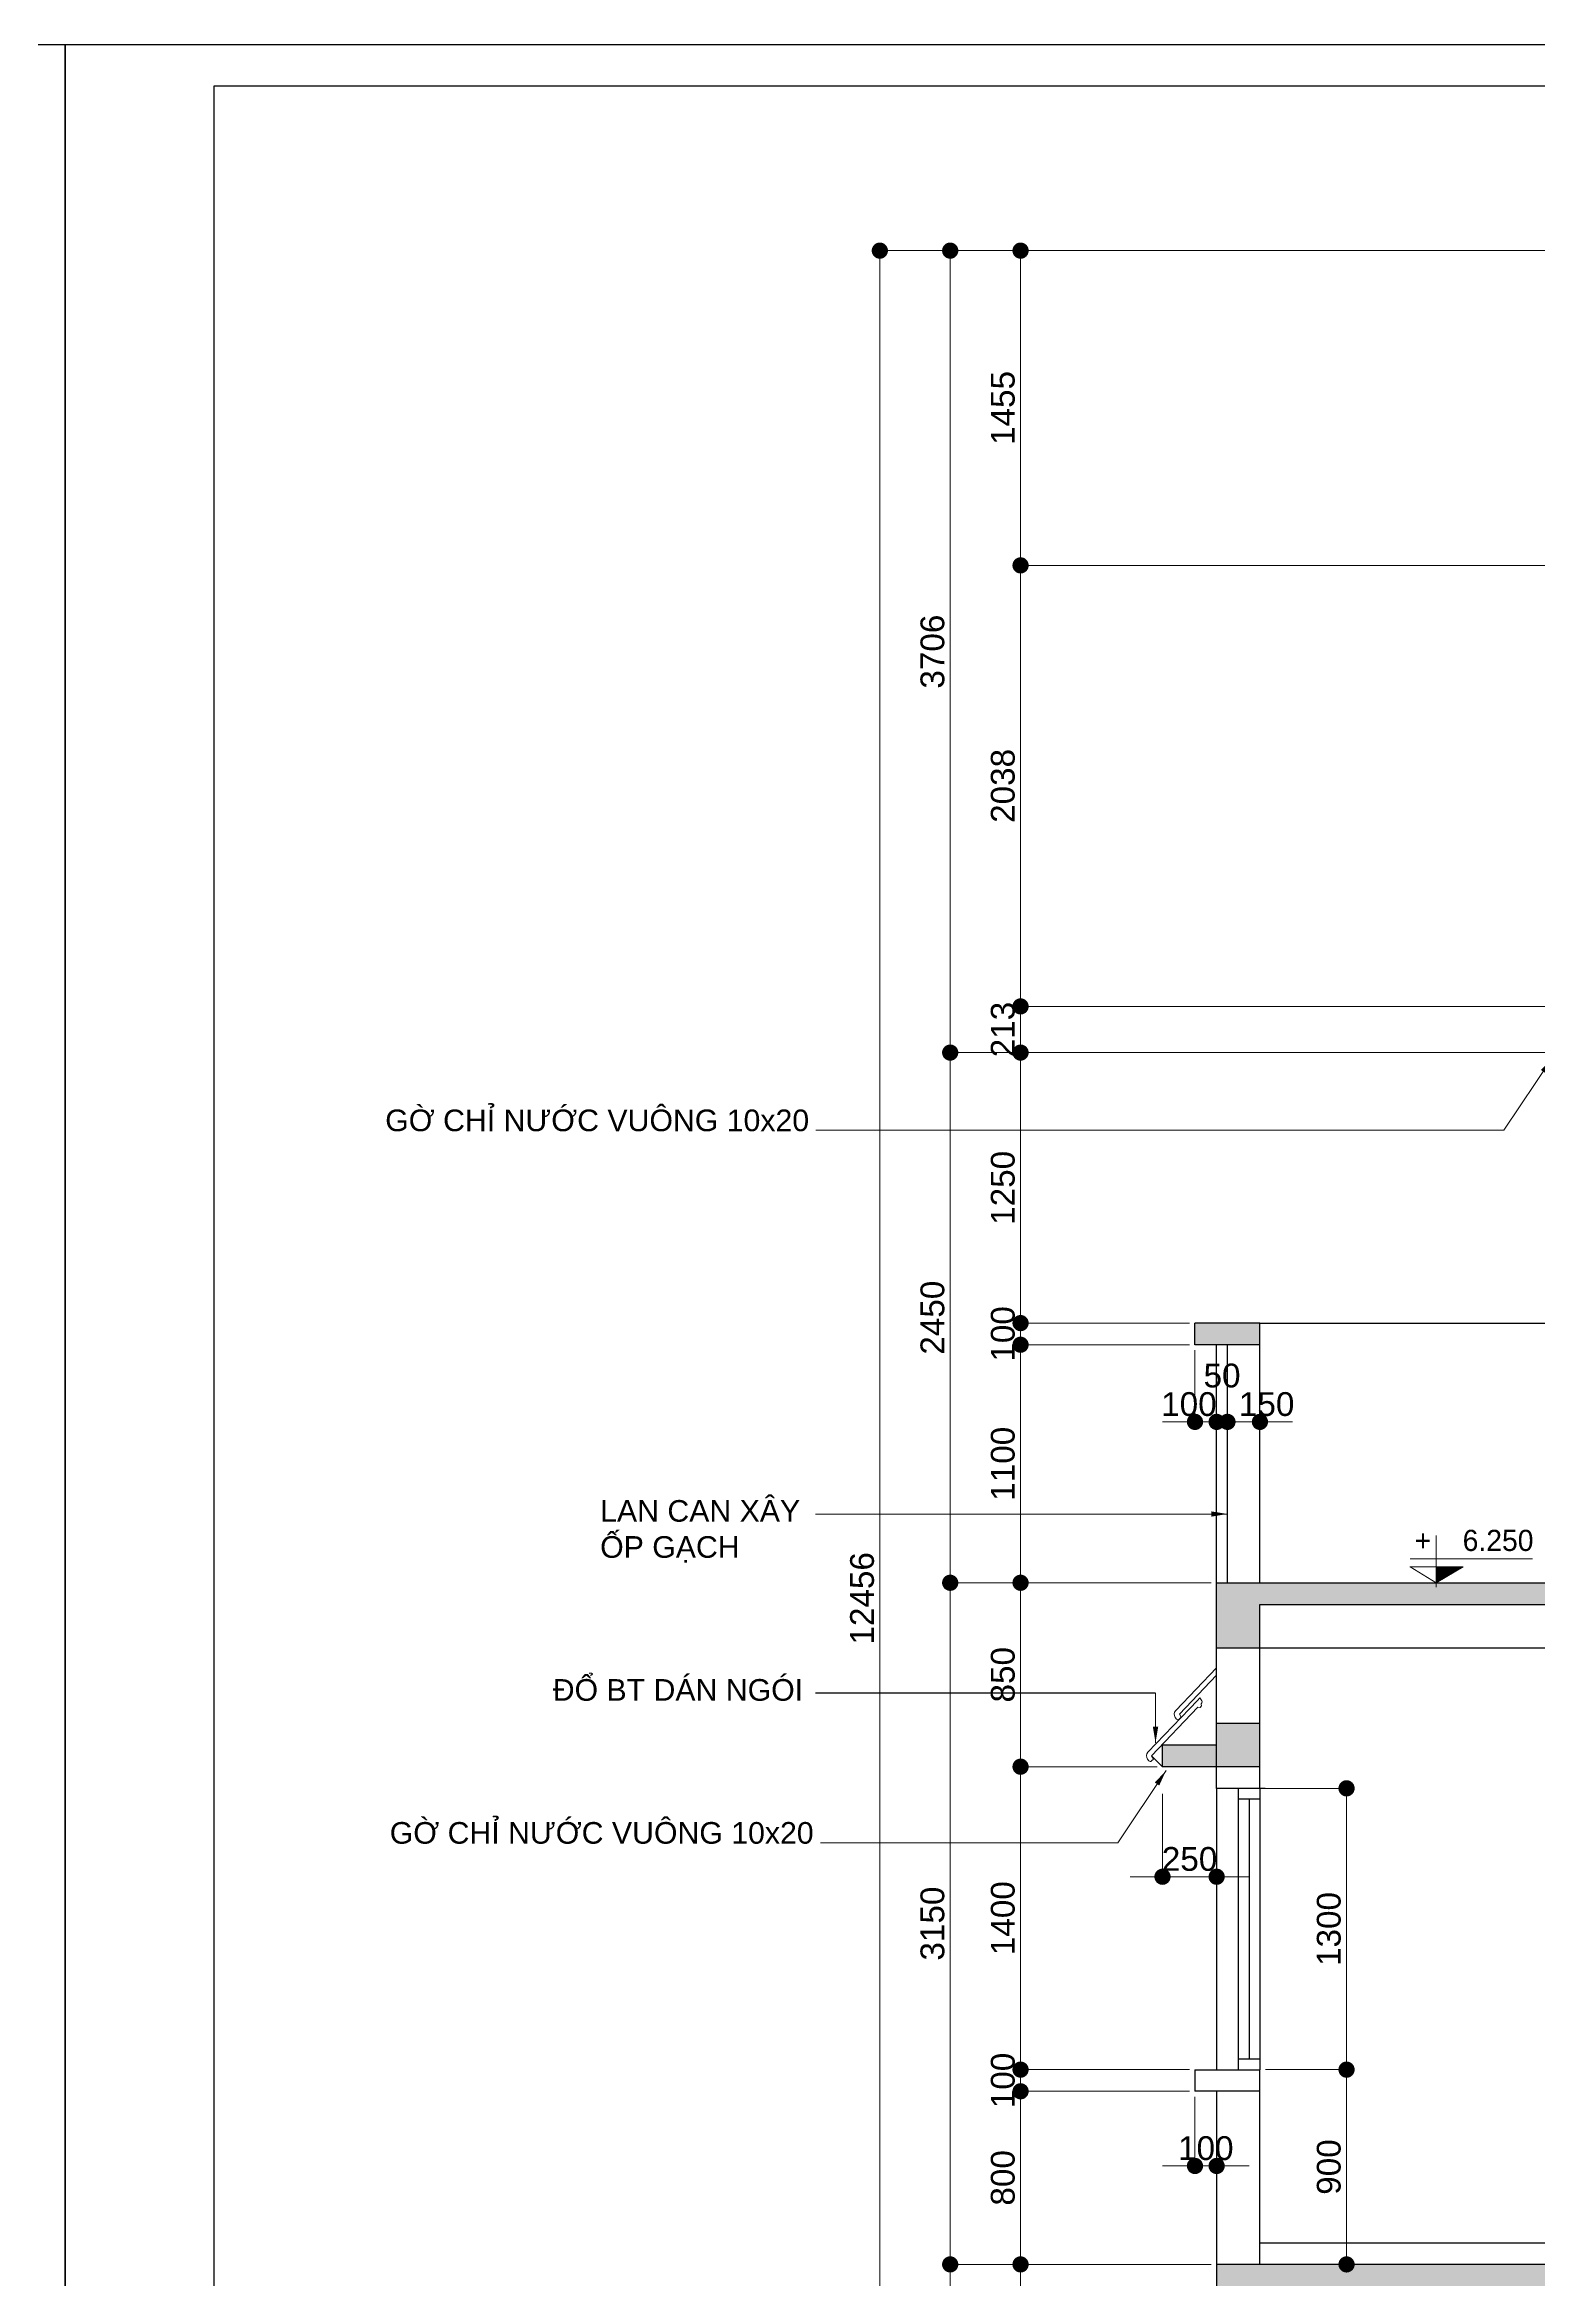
# Model space of a CAD drawing. Header units: millimetres. Extents: x -257631 to 60726, y -119421 to -4977.
# Drawn here: x -150512 to -136716, y -25630 to -4977 of the extents above; entities that cross this region are included whole.
import ezdxf
from ezdxf.enums import TextEntityAlignment as Align

# ---------------------------------------------------------------- set-up
doc = ezdxf.new("R2010")
doc.units = ezdxf.units.MM
doc.header["$LTSCALE"] = 400
doc.header["$MEASUREMENT"] = 0
doc.header["$PDMODE"] = 35
for name, color, linetype in [('HACTH', 8, 'Continuous'), ('hatch', 9, 'Continuous'), ('KHUNG', 5, 'Continuous'), ('net 2', 7, 'Continuous'), ('net 3', 144, 'Continuous'), ('THAY', 7, 'Continuous')]:
    doc.layers.add(name, color=color, linetype=linetype)
doc.layers.add('NET3', color=7, linetype='Continuous', lineweight=20)
doc.layers.add('VTH-GHI CHU- KI HIEU', color=7, linetype='Continuous', lineweight=13)
doc.styles.add('100_dim', font='VAVOB.TTF', dxfattribs={"height": 220})
doc.styles.add('VNI-AVO', font='vhelven.ttf', dxfattribs={"height": 220})
doc.dimstyles.new('style-50', dxfattribs={"dimscale": 0, "dimtxt": 2.3, "dimasz": 150, "dimexe": 50, "dimexo": 50, "dimgap": 50, "dimtad": 1, "dimdec": 0, "dimlfac": 0.5, "dimzin": 9, "dimtxsty": 'VNI-AVO', "dimblk": 'DOT', "dimcen": 0, "dimdle": 150, "dimclrd": 146, "dimclre": 146, "dimclrt": 7, "dimadec": 0, "dimazin": 0, "dimtfac": 1, "dimtdec": 0, "dimtix": 1, "dimtmove": 2, "dimatfit": 3, "dimfxl": 0, "dimlwd": 13, "dimlwe": 13, "dimarcsym": 0})

# ---------------------------------------------------------------- blocks, each defined once
blk = doc.blocks.new('_Dot')
at = {"color": 0, "linetype": 'ByBlock', "lineweight": -2}
blk.add_line((-0.5, 0), (-1, 0), dxfattribs=at)
at = {"color": 0, "linetype": 'ByBlock', "lineweight": 100, "const_width": 0.5}
blk.add_lwpolyline([(-0.25, 0, 1), (0.25, 0, 1)], format="xyb", close=True, dxfattribs=at)
blk = doc.blocks.new('*D469')
at = {"layer": 'Defpoints', "color": 0}
for p in [(86884, 114997), (88113, 114997), (88495, 114797)]:
    blk.add_point(p, dxfattribs=at)
at = {"layer": 'HACTH', "color": 146, "lineweight": 13}
for p, q in [((86884, 115147), (86884, 115297)), ((88063, 114997), (86834, 114997)), ((86884, 114797), (86884, 114997)), ((88445, 114797), (86834, 114797)), ((86884, 114647), (86884, 114497))]:
    blk.add_line(p, q, dxfattribs=at)
at = {"layer": 'HACTH', "color": 146, "lineweight": 13, "xscale": 150, "yscale": 150, "zscale": 150}
for p, rotation in [((86884, 114997), 270), ((86884, 114797), 90)]:
    blk.add_blockref('_Dot', p, dxfattribs=dict(at, rotation=rotation))
at = {"layer": 'HACTH', "color": 7, "insert": (86721, 114897), "char_height": 220, "attachment_point": 5, "rotation": 90, "style": 'VNI-AVO'}
blk.add_mtext('100', dxfattribs=at)
blk = doc.blocks.new('VTH- COTE')
at = {"layer": 'VTH-GHI CHU- KI HIEU'}
blk.add_hatch(color=256, dxfattribs=at).paths.add_polyline_path([(0, 0), (40.7, 24.3), (0, 24.3)])
for p, q in [((0, 71.4), (0, -6.7)), ((-39.3, 36.3), (145.4, 36.3)), ((-39.7, 24.3), (40.7, 24.3)), ((-39.3, 24.3), (0, 0)), ((-39.3, 0), (40.7, 0)), ((40.7, 24.3), (0, 0))]:
    blk.add_line(p, q, dxfattribs=at)
at = {"layer": 'VTH-GHI CHU- KI HIEU', "style": '100_dim'}
blk.add_attdef('%%P0.000', text='', height=32, dxfattribs=at).set_placement((147, 64.1), align=Align.MIDDLE_RIGHT)
blk = doc.blocks.new('*D430')
at = {"layer": 'Defpoints', "color": 0}
for p in [(90318, 131809), (85584, 106897), (87304, 106897)]:
    blk.add_point(p, dxfattribs=at)
at = {"layer": 'HACTH', "color": 146, "lineweight": 13}
for p, q in [((90268, 131809), (85534, 131809)), ((85584, 131659), (85584, 107047)), ((87254, 106897), (85534, 106897))]:
    blk.add_line(p, q, dxfattribs=at)
at = {"layer": 'HACTH', "color": 146, "lineweight": 13, "xscale": 150, "yscale": 150, "zscale": 150}
for p, rotation in [((85584, 131809), 90), ((85584, 106897), 270)]:
    blk.add_blockref('_Dot', p, dxfattribs=dict(at, rotation=rotation))
at = {"layer": 'HACTH', "color": 7, "insert": (85421, 119353), "char_height": 220, "attachment_point": 5, "rotation": 90, "style": 'VNI-AVO'}
blk.add_mtext('12456', dxfattribs=at)
blk = doc.blocks.new('*D429')
at = {"layer": 'Defpoints', "color": 0}
for p in [(86234, 131809), (90318, 131809), (88776, 124397)]:
    blk.add_point(p, dxfattribs=at)
at = {"layer": 'HACTH', "color": 146, "lineweight": 13}
for p, q in [((90268, 131809), (86184, 131809)), ((86234, 124547), (86234, 131659)), ((88726, 124397), (86184, 124397))]:
    blk.add_line(p, q, dxfattribs=at)
at = {"layer": 'HACTH', "color": 146, "lineweight": 13, "xscale": 150, "yscale": 150, "zscale": 150}
for p, rotation in [((86234, 131809), 90), ((86234, 124397), 270)]:
    blk.add_blockref('_Dot', p, dxfattribs=dict(at, rotation=rotation))
at = {"layer": 'HACTH', "color": 7, "insert": (86071, 128103), "char_height": 220, "attachment_point": 5, "rotation": 90, "style": 'VNI-AVO'}
blk.add_mtext('3706', dxfattribs=at)
blk = doc.blocks.new('*D428')
at = {"layer": 'Defpoints', "color": 0}
for p in [(86234, 124397), (88776, 124397), (87739, 119497)]:
    blk.add_point(p, dxfattribs=at)
at = {"layer": 'HACTH', "color": 146, "lineweight": 13}
for p, q in [((88726, 124397), (86184, 124397)), ((86234, 119647), (86234, 124247)), ((87689, 119497), (86184, 119497))]:
    blk.add_line(p, q, dxfattribs=at)
at = {"layer": 'HACTH', "color": 146, "lineweight": 13, "xscale": 150, "yscale": 150, "zscale": 150}
for p, rotation in [((86234, 124397), 90), ((86234, 119497), 270)]:
    blk.add_blockref('_Dot', p, dxfattribs=dict(at, rotation=rotation))
at = {"layer": 'HACTH', "color": 7, "insert": (86071, 121947), "char_height": 220, "attachment_point": 5, "rotation": 90, "style": 'VNI-AVO'}
blk.add_mtext('2450', dxfattribs=at)
blk = doc.blocks.new('*D427')
at = {"layer": 'Defpoints', "color": 0}
for p in [(86234, 119497), (87739, 119497), (88695, 113197)]:
    blk.add_point(p, dxfattribs=at)
at = {"layer": 'HACTH', "color": 146, "lineweight": 13}
for p, q in [((87689, 119497), (86184, 119497)), ((86234, 113347), (86234, 119347)), ((88645, 113197), (86184, 113197))]:
    blk.add_line(p, q, dxfattribs=at)
at = {"layer": 'HACTH', "color": 146, "lineweight": 13, "xscale": 150, "yscale": 150, "zscale": 150}
for p, rotation in [((86234, 119497), 90), ((86234, 113197), 270)]:
    blk.add_blockref('_Dot', p, dxfattribs=dict(at, rotation=rotation))
at = {"layer": 'HACTH', "color": 7, "insert": (86071, 116347), "char_height": 220, "attachment_point": 5, "rotation": 90, "style": 'VNI-AVO'}
blk.add_mtext('3150', dxfattribs=at)
blk = doc.blocks.new('*D426')
at = {"layer": 'Defpoints', "color": 0}
for p in [(88695, 113197), (86234, 106897), (87304, 106897)]:
    blk.add_point(p, dxfattribs=at)
at = {"layer": 'HACTH', "color": 146, "lineweight": 13}
for p, q in [((88645, 113197), (86184, 113197)), ((86234, 113047), (86234, 107047)), ((87254, 106897), (86184, 106897))]:
    blk.add_line(p, q, dxfattribs=at)
at = {"layer": 'HACTH', "color": 146, "lineweight": 13, "xscale": 150, "yscale": 150, "zscale": 150}
for p, rotation in [((86234, 113197), 90), ((86234, 106897), 270)]:
    blk.add_blockref('_Dot', p, dxfattribs=dict(at, rotation=rotation))
at = {"layer": 'HACTH', "color": 7, "insert": (86071, 110047), "char_height": 220, "attachment_point": 5, "rotation": 90, "style": 'VNI-AVO'}
blk.add_mtext('3150', dxfattribs=at)
blk = doc.blocks.new('*D425')
at = {"layer": 'Defpoints', "color": 0}
for p in [(86884, 131809), (103895, 131809), (98433, 128900)]:
    blk.add_point(p, dxfattribs=at)
at = {"layer": 'HACTH', "color": 146, "lineweight": 13}
for p, q in [((103845, 131809), (86834, 131809)), ((86884, 129050), (86884, 131659)), ((98383, 128900), (86834, 128900))]:
    blk.add_line(p, q, dxfattribs=at)
at = {"layer": 'HACTH', "color": 146, "lineweight": 13, "xscale": 150, "yscale": 150, "zscale": 150}
for p, rotation in [((86884, 131809), 90), ((86884, 128900), 270)]:
    blk.add_blockref('_Dot', p, dxfattribs=dict(at, rotation=rotation))
at = {"layer": 'HACTH', "color": 7, "insert": (86721, 130355), "char_height": 220, "attachment_point": 5, "rotation": 90, "style": 'VNI-AVO'}
blk.add_mtext('1455', dxfattribs=at)
blk = doc.blocks.new('*D424')
at = {"layer": 'Defpoints', "color": 0}
for p in [(86884, 128900), (98433, 128900), (91795, 124824)]:
    blk.add_point(p, dxfattribs=at)
at = {"layer": 'HACTH', "color": 146, "lineweight": 13}
for p, q in [((98383, 128900), (86834, 128900)), ((86884, 124974), (86884, 128750)), ((91745, 124824), (86834, 124824))]:
    blk.add_line(p, q, dxfattribs=at)
at = {"layer": 'HACTH', "color": 146, "lineweight": 13, "xscale": 150, "yscale": 150, "zscale": 150}
for p, rotation in [((86884, 128900), 90), ((86884, 124824), 270)]:
    blk.add_blockref('_Dot', p, dxfattribs=dict(at, rotation=rotation))
at = {"layer": 'HACTH', "color": 7, "insert": (86721, 126862), "char_height": 220, "attachment_point": 5, "rotation": 90, "style": 'VNI-AVO'}
blk.add_mtext('2038', dxfattribs=at)
blk = doc.blocks.new('*D423')
at = {"layer": 'Defpoints', "color": 0}
for p in [(86884, 124824), (91795, 124824), (91795, 124397)]:
    blk.add_point(p, dxfattribs=at)
at = {"layer": 'HACTH', "color": 146, "lineweight": 13}
for p, q in [((86884, 124974), (86884, 125124)), ((91745, 124824), (86834, 124824)), ((86884, 124397), (86884, 124824)), ((91745, 124397), (86834, 124397)), ((86884, 124247), (86884, 124097))]:
    blk.add_line(p, q, dxfattribs=at)
at = {"layer": 'HACTH', "color": 146, "lineweight": 13, "xscale": 150, "yscale": 150, "zscale": 150}
for p, rotation in [((86884, 124824), 270), ((86884, 124397), 90)]:
    blk.add_blockref('_Dot', p, dxfattribs=dict(at, rotation=rotation))
at = {"layer": 'HACTH', "color": 7, "insert": (86721, 124610), "char_height": 220, "attachment_point": 5, "rotation": 90, "style": 'VNI-AVO'}
blk.add_mtext('213', dxfattribs=at)
blk = doc.blocks.new('*D422')
at = {"layer": 'Defpoints', "color": 0}
for p in [(86884, 124397), (91795, 124397), (88495, 121897)]:
    blk.add_point(p, dxfattribs=at)
at = {"layer": 'HACTH', "color": 146, "lineweight": 13}
for p, q in [((91745, 124397), (86834, 124397)), ((86884, 122047), (86884, 124247)), ((88445, 121897), (86834, 121897))]:
    blk.add_line(p, q, dxfattribs=at)
at = {"layer": 'HACTH', "color": 146, "lineweight": 13, "xscale": 150, "yscale": 150, "zscale": 150}
for p, rotation in [((86884, 124397), 90), ((86884, 121897), 270)]:
    blk.add_blockref('_Dot', p, dxfattribs=dict(at, rotation=rotation))
at = {"layer": 'HACTH', "color": 7, "insert": (86721, 123147), "char_height": 220, "attachment_point": 5, "rotation": 90, "style": 'VNI-AVO'}
blk.add_mtext('1250', dxfattribs=at)
blk = doc.blocks.new('*D421')
at = {"layer": 'Defpoints', "color": 0}
for p in [(86884, 121897), (88495, 121897), (88495, 121697)]:
    blk.add_point(p, dxfattribs=at)
at = {"layer": 'HACTH', "color": 146, "lineweight": 13}
for p, q in [((86884, 122047), (86884, 122197)), ((88445, 121897), (86834, 121897)), ((86884, 121697), (86884, 121897)), ((88445, 121697), (86834, 121697)), ((86884, 121547), (86884, 121397))]:
    blk.add_line(p, q, dxfattribs=at)
at = {"layer": 'HACTH', "color": 146, "lineweight": 13, "xscale": 150, "yscale": 150, "zscale": 150}
for p, rotation in [((86884, 121897), 270), ((86884, 121697), 90)]:
    blk.add_blockref('_Dot', p, dxfattribs=dict(at, rotation=rotation))
at = {"layer": 'HACTH', "color": 7, "insert": (86721, 121797), "char_height": 220, "attachment_point": 5, "rotation": 90, "style": 'VNI-AVO'}
blk.add_mtext('100', dxfattribs=at)
blk = doc.blocks.new('*D420')
at = {"layer": 'Defpoints', "color": 0}
for p in [(86884, 121697), (88495, 121697), (88695, 119497)]:
    blk.add_point(p, dxfattribs=at)
at = {"layer": 'HACTH', "color": 146, "lineweight": 13}
for p, q in [((88445, 121697), (86834, 121697)), ((86884, 119647), (86884, 121547)), ((88645, 119497), (86834, 119497))]:
    blk.add_line(p, q, dxfattribs=at)
at = {"layer": 'HACTH', "color": 146, "lineweight": 13, "xscale": 150, "yscale": 150, "zscale": 150}
for p, rotation in [((86884, 121697), 90), ((86884, 119497), 270)]:
    blk.add_blockref('_Dot', p, dxfattribs=dict(at, rotation=rotation))
at = {"layer": 'HACTH', "color": 7, "insert": (86721, 120597), "char_height": 220, "attachment_point": 5, "rotation": 90, "style": 'VNI-AVO'}
blk.add_mtext('1100', dxfattribs=at)
blk = doc.blocks.new('*D419')
at = {"layer": 'Defpoints', "color": 0}
for p in [(86884, 119497), (88695, 119497), (88195, 117797)]:
    blk.add_point(p, dxfattribs=at)
at = {"layer": 'HACTH', "color": 146, "lineweight": 13}
for p, q in [((88645, 119497), (86834, 119497)), ((86884, 117947), (86884, 119347)), ((88145, 117797), (86834, 117797))]:
    blk.add_line(p, q, dxfattribs=at)
at = {"layer": 'HACTH', "color": 146, "lineweight": 13, "xscale": 150, "yscale": 150, "zscale": 150}
for p, rotation in [((86884, 119497), 90), ((86884, 117797), 270)]:
    blk.add_blockref('_Dot', p, dxfattribs=dict(at, rotation=rotation))
at = {"layer": 'HACTH', "color": 7, "insert": (86721, 118647), "char_height": 220, "attachment_point": 5, "rotation": 90, "style": 'VNI-AVO'}
blk.add_mtext('850', dxfattribs=at)
blk = doc.blocks.new('*D418')
at = {"layer": 'Defpoints', "color": 0}
for p in [(86884, 117797), (88195, 117797), (88495, 114997)]:
    blk.add_point(p, dxfattribs=at)
at = {"layer": 'HACTH', "color": 146, "lineweight": 13}
for p, q in [((88145, 117797), (86834, 117797)), ((86884, 115147), (86884, 117647)), ((88445, 114997), (86834, 114997))]:
    blk.add_line(p, q, dxfattribs=at)
at = {"layer": 'HACTH', "color": 146, "lineweight": 13, "xscale": 150, "yscale": 150, "zscale": 150}
for p, rotation in [((86884, 117797), 90), ((86884, 114997), 270)]:
    blk.add_blockref('_Dot', p, dxfattribs=dict(at, rotation=rotation))
at = {"layer": 'HACTH', "color": 7, "insert": (86721, 116397), "char_height": 220, "attachment_point": 5, "rotation": 90, "style": 'VNI-AVO'}
blk.add_mtext('1400', dxfattribs=at)
blk = doc.blocks.new('*D417')
at = {"layer": 'Defpoints', "color": 0}
for p in [(86884, 114797), (88495, 114797), (88695, 113197)]:
    blk.add_point(p, dxfattribs=at)
at = {"layer": 'HACTH', "color": 146, "lineweight": 13}
for p, q in [((88445, 114797), (86834, 114797)), ((86884, 113347), (86884, 114647)), ((88645, 113197), (86834, 113197))]:
    blk.add_line(p, q, dxfattribs=at)
at = {"layer": 'HACTH', "color": 146, "lineweight": 13, "xscale": 150, "yscale": 150, "zscale": 150}
for p, rotation in [((86884, 114797), 90), ((86884, 113197), 270)]:
    blk.add_blockref('_Dot', p, dxfattribs=dict(at, rotation=rotation))
at = {"layer": 'HACTH', "color": 7, "insert": (86721, 113997), "char_height": 220, "attachment_point": 5, "rotation": 90, "style": 'VNI-AVO'}
blk.add_mtext('800', dxfattribs=at)
blk = doc.blocks.new('*D416')
at = {"layer": 'Defpoints', "color": 0}
for p in [(86884, 113197), (88695, 113197), (88195, 111497)]:
    blk.add_point(p, dxfattribs=at)
at = {"layer": 'HACTH', "color": 146, "lineweight": 13}
for p, q in [((88645, 113197), (86834, 113197)), ((86884, 111647), (86884, 113047)), ((88145, 111497), (86834, 111497))]:
    blk.add_line(p, q, dxfattribs=at)
at = {"layer": 'HACTH', "color": 146, "lineweight": 13, "xscale": 150, "yscale": 150, "zscale": 150}
for p, rotation in [((86884, 113197), 90), ((86884, 111497), 270)]:
    blk.add_blockref('_Dot', p, dxfattribs=dict(at, rotation=rotation))
at = {"layer": 'HACTH', "color": 7, "insert": (86721, 112347), "char_height": 220, "attachment_point": 5, "rotation": 90, "style": 'VNI-AVO'}
blk.add_mtext('850', dxfattribs=at)
blk = doc.blocks.new('*D412')
at = {"layer": 'Defpoints', "color": 0}
for p in [(88495, 114797), (88695, 114797), (88695, 114107)]:
    blk.add_point(p, dxfattribs=at)
at = {"layer": 'HACTH', "color": 146, "lineweight": 13}
for p, q in [((88495, 114747), (88495, 114057)), ((88695, 114747), (88695, 114057)), ((88345, 114107), (88195, 114107)), ((88495, 114107), (88695, 114107)), ((88845, 114107), (88995, 114107))]:
    blk.add_line(p, q, dxfattribs=at)
at = {"layer": 'HACTH', "color": 146, "lineweight": 13, "xscale": 150, "yscale": 150, "zscale": 150}
blk.add_blockref('_Dot', (88495, 114107), dxfattribs=at)
at = {"layer": 'HACTH', "color": 146, "lineweight": 13, "xscale": 150, "yscale": 150, "zscale": 150, "rotation": 180}
blk.add_blockref('_Dot', (88695, 114107), dxfattribs=at)
at = {"layer": 'HACTH', "color": 7, "insert": (88595, 114270), "char_height": 220, "attachment_point": 5, "style": 'VNI-AVO'}
blk.add_mtext('100', dxfattribs=at)
blk = doc.blocks.new('*D411')
at = {"layer": 'Defpoints', "color": 0}
for p in [(88195, 117597), (88695, 117597), (88695, 116780)]:
    blk.add_point(p, dxfattribs=at)
at = {"layer": 'HACTH', "color": 146, "lineweight": 13}
for p, q in [((88195, 117547), (88195, 116730)), ((88695, 117547), (88695, 116730)), ((88045, 116780), (87895, 116780)), ((88195, 116780), (88695, 116780)), ((88845, 116780), (88995, 116780))]:
    blk.add_line(p, q, dxfattribs=at)
at = {"layer": 'HACTH', "color": 146, "lineweight": 13, "xscale": 150, "yscale": 150, "zscale": 150}
blk.add_blockref('_Dot', (88195, 116780), dxfattribs=at)
at = {"layer": 'HACTH', "color": 146, "lineweight": 13, "xscale": 150, "yscale": 150, "zscale": 150, "rotation": 180}
blk.add_blockref('_Dot', (88695, 116780), dxfattribs=at)
at = {"layer": 'HACTH', "color": 7, "insert": (88445, 116943), "char_height": 220, "attachment_point": 5, "style": 'VNI-AVO'}
blk.add_mtext('250', dxfattribs=at)
blk = doc.blocks.new('*D410')
at = {"layer": 'Defpoints', "color": 0}
for p in [(88495, 121697), (88695, 121697), (88495, 120984)]:
    blk.add_point(p, dxfattribs=at)
at = {"layer": 'net 2', "color": 146, "lineweight": 13}
for p, q in [((88495, 121647), (88495, 120934)), ((88695, 121647), (88695, 120934)), ((88345, 120984), (88195, 120984)), ((88695, 120984), (88495, 120984)), ((88845, 120984), (88995, 120984))]:
    blk.add_line(p, q, dxfattribs=at)
at = {"layer": 'net 2', "color": 146, "lineweight": 13, "xscale": 150, "yscale": 150, "zscale": 150}
blk.add_blockref('_Dot', (88495, 120984), dxfattribs=at)
at = {"layer": 'net 2', "color": 146, "lineweight": 13, "xscale": 150, "yscale": 150, "zscale": 150, "rotation": 180}
blk.add_blockref('_Dot', (88695, 120984), dxfattribs=at)
at = {"layer": 'net 2', "color": 7, "insert": (88439, 121147), "char_height": 220, "attachment_point": 5, "style": 'VNI-AVO'}
blk.add_mtext('100', dxfattribs=at)
blk = doc.blocks.new('*D409')
at = {"layer": 'Defpoints', "color": 0}
for p in [(88695, 121697), (88795, 121697), (88695, 120984)]:
    blk.add_point(p, dxfattribs=at)
at = {"layer": 'net 2', "color": 146, "lineweight": 13}
for p, q in [((88695, 121647), (88695, 120934)), ((88795, 121647), (88795, 120934)), ((88545, 120984), (88395, 120984)), ((88795, 120984), (88695, 120984)), ((88945, 120984), (89095, 120984))]:
    blk.add_line(p, q, dxfattribs=at)
at = {"layer": 'net 2', "color": 146, "lineweight": 13, "xscale": 150, "yscale": 150, "zscale": 150}
blk.add_blockref('_Dot', (88695, 120984), dxfattribs=at)
at = {"layer": 'net 2', "color": 146, "lineweight": 13, "xscale": 150, "yscale": 150, "zscale": 150, "rotation": 180}
blk.add_blockref('_Dot', (88795, 120984), dxfattribs=at)
at = {"layer": 'net 2', "color": 7, "insert": (88745, 121411), "char_height": 220, "attachment_point": 5, "style": 'VNI-AVO'}
blk.add_mtext('50', dxfattribs=at)
blk = doc.blocks.new('*D408')
at = {"layer": 'Defpoints', "color": 0}
for p in [(88795, 121697), (89095, 121697), (89095, 120984)]:
    blk.add_point(p, dxfattribs=at)
at = {"layer": 'net 2', "color": 146, "lineweight": 13}
for p, q in [((88795, 121647), (88795, 120934)), ((89095, 121647), (89095, 120934)), ((88645, 120984), (88495, 120984)), ((88795, 120984), (89095, 120984)), ((89245, 120984), (89395, 120984))]:
    blk.add_line(p, q, dxfattribs=at)
at = {"layer": 'net 2', "color": 146, "lineweight": 13, "xscale": 150, "yscale": 150, "zscale": 150}
blk.add_blockref('_Dot', (88795, 120984), dxfattribs=at)
at = {"layer": 'net 2', "color": 146, "lineweight": 13, "xscale": 150, "yscale": 150, "zscale": 150, "rotation": 180}
blk.add_blockref('_Dot', (89095, 120984), dxfattribs=at)
at = {"layer": 'net 2', "color": 7, "insert": (89157, 121147), "char_height": 220, "attachment_point": 5, "style": 'VNI-AVO'}
blk.add_mtext('150', dxfattribs=at)
blk = doc.blocks.new('*D366')
at = {"layer": 'Defpoints', "color": 0}
for p in [(89095, 117597), (89895, 117597), (89095, 114997)]:
    blk.add_point(p, dxfattribs=at)
at = {"layer": 'net 2', "color": 146, "lineweight": 13}
for p, q in [((89145, 117597), (89945, 117597)), ((89895, 115147), (89895, 117447)), ((89145, 114997), (89945, 114997))]:
    blk.add_line(p, q, dxfattribs=at)
at = {"layer": 'net 2', "color": 146, "lineweight": 13, "xscale": 150, "yscale": 150, "zscale": 150}
for p, rotation in [((89895, 117597), 90), ((89895, 114997), 270)]:
    blk.add_blockref('_Dot', p, dxfattribs=dict(at, rotation=rotation))
at = {"layer": 'net 2', "color": 7, "insert": (89732, 116297), "char_height": 220, "attachment_point": 5, "rotation": 90, "style": 'VNI-AVO'}
blk.add_mtext('1300', dxfattribs=at)
blk = doc.blocks.new('*D365')
at = {"layer": 'Defpoints', "color": 0}
for p in [(89095, 114997), (89095, 113197), (89895, 113197)]:
    blk.add_point(p, dxfattribs=at)
at = {"layer": 'net 2', "color": 146, "lineweight": 13}
for p, q in [((89145, 114997), (89945, 114997)), ((89895, 114847), (89895, 113347)), ((89145, 113197), (89945, 113197))]:
    blk.add_line(p, q, dxfattribs=at)
at = {"layer": 'net 2', "color": 146, "lineweight": 13, "xscale": 150, "yscale": 150, "zscale": 150}
for p, rotation in [((89895, 114997), 90), ((89895, 113197), 270)]:
    blk.add_blockref('_Dot', p, dxfattribs=dict(at, rotation=rotation))
at = {"layer": 'net 2', "color": 7, "insert": (89732, 114097), "char_height": 220, "attachment_point": 5, "rotation": 90, "style": 'VNI-AVO'}
blk.add_mtext('900', dxfattribs=at)

msp = doc.modelspace()

# ---------------------------------------------------------------- hatches: boundary and pattern name
at = {"layer": 'net 2'}
for points in [[(-139287.1, -16992.8), (-139287.1, -16792.8), (-139887.1, -16792.8), (-139887.1, -16992.8)], [(-107687.1, -19192.8), (-108087.1, -19192.8), (-108087.1, -19592.8), (-111087.1, -19592.8), (-111087.1, -19192.8), (-111487.1, -19192.8), (-120687.1, -19192.8), (-120687.1, -19592.8), (-128287.1, -19592.8), (-128287.1, -19192.8), (-139687.1, -19192.8), (-139687.1, -19792.8), (-139287.1, -19792.8), (-139287.1, -19392.8), (-128687.1, -19392.8), (-128687.1, -19792.8), (-128287.1, -19792.8), (-120687.1, -19792.8), (-120287.1, -19792.8), (-120287.1, -19392.8), (-111487.1, -19392.8), (-111487.1, -19792.8), (-111087.1, -19792.8), (-108087.1, -19792.8), (-107687.1, -19792.8)], [(-128287.1, -25892.8), (-128287.1, -25492.8), (-128687.1, -25492.8), (-139287.1, -25492.8), (-139687.1, -25492.8), (-139687.1, -26092.8), (-139287.1, -26092.8), (-139287.1, -25692.8), (-128687.1, -25692.8), (-128687.1, -26092.8), (-128287.1, -26092.8), (-120687.1, -26092.8), (-120287.1, -26092.8), (-120287.1, -25692.8), (-111487.1, -25692.8), (-111487.1, -26092.8), (-111087.1, -26092.8), (-108087.1, -26092.8), (-107687.1, -26092.8), (-107687.1, -25692.8), (-107487.1, -25692.8), (-107487.1, -25492.8), (-107687.1, -25492.8), (-108087.1, -25492.8), (-108087.1, -25892.8), (-111087.1, -25892.8), (-111087.1, -25492.8), (-111487.1, -25492.8), (-120287.1, -25492.8), (-120687.1, -25492.8), (-120687.1, -25892.8)]]:
    msp.add_hatch(color=256, dxfattribs=at).paths.add_polyline_path(points)
h = msp.add_hatch(color=256, dxfattribs=at)
h.dxf.hatch_style = 1
h.paths.add_polyline_path([(-139287.1, -20492.8), (-139687.1, -20492.8), (-139687.1, -20692.8), (-139687.1, -20892.8), (-139287.1, -20892.8)])
h.paths.add_polyline_path([(-139687.1, -20692.8), (-140187.1, -20692.8), (-140187.1, -20892.8), (-139687.1, -20892.8)])

# ---------------------------------------------------------------- linework, layer by layer
at = {"layer": 'HACTH'}
for points in [[(-203083.6, -43125.1), (-150321.7, -43125.1), (-150321.7, -4977.1), (-203083.6, -4977.1)], [(-150321.7, -43125.1), (-97559.8, -43125.1), (-97559.8, -4977.1), (-150321.7, -4977.1)]]:
    msp.add_lwpolyline(points, close=True, dxfattribs=at)
at = {"layer": 'hatch'}
msp.add_line((-140187.1, -20892.8), (-140187.1, -20692.8), dxfattribs=at)
at = {"layer": 'KHUNG'}
msp.add_lwpolyline([(-148944.9, -5356.7), (-97939.4, -5356.7), (-97939.4, -37762.6), (-148944.9, -37762.6)], close=True, dxfattribs=at)
msp.add_lwpolyline([(-148944.9, -5356.7), (-97939.4, -5356.7), (-97939.4, -37762.6)], dxfattribs=at)
at = {"layer": 'net 2'}
for p, q in [((-139887.1, -16992.8), (-139887.1, -16792.8)), ((-139287.1, -16792.8), (-139887.1, -16792.8)), ((-139287.1, -19192.8), (-139287.1, -16792.8)), ((-139287.1, -16992.8), (-139887.1, -16992.8)), ((-139587.1, -19192.8), (-139587.1, -16992.8)), ((-139687.1, -20245.7), (-139687.1, -19192.8)), ((-139687.1, -19192.8), (-107687.1, -19192.8)), ((-139287.1, -21092.8), (-139287.1, -19392.8)), ((-139287.1, -19392.8), (-128687.1, -19392.8)), ((-139687.1, -19792.8), (-139287.1, -19792.8)), ((-139687.1, -20692.8), (-139687.1, -20045.7)), ((-139287.1, -20492.8), (-139687.1, -20492.8)), ((-140187.1, -20892.8), (-140287.1, -20792.8)), ((-139687.1, -20692.8), (-140187.1, -20692.8)), ((-139687.1, -21092.8), (-139687.1, -20692.8)), ((-139687.1, -20892.8), (-140187.1, -20892.8)), ((-139287.1, -20892.8), (-139687.1, -20892.8)), ((-139237.1, -21092.8), (-139687.1, -21092.8)), ((-139887.1, -23692.8), (-139287.1, -23692.8)), ((-139887.1, -23692.8), (-139887.1, -23892.8)), ((-139287.1, -25492.8), (-139287.1, -23692.8)), ((-139287.1, -23892.8), (-139887.1, -23892.8)), ((-139687.1, -23892.8), (-139687.1, -25492.8)), ((-128687.1, -25492.8), (-139287.1, -25492.8))]:
    msp.add_line(p, q, dxfattribs=at)
msp.add_lwpolyline([(-139287.1, -25492.8), (-139687.1, -25492.8), (-139687.1, -26092.8), (-139287.1, -26092.8), (-139287.1, -25692.8)], dxfattribs=at)
at = {"layer": 'net 3'}
for p, q in [((-139287.1, -16792.8), (-135887.1, -16792.8)), ((-139687.1, -19192.8), (-139687.1, -16992.8)), ((-139287.1, -19792.8), (-130287.1, -19792.8)), ((-140251.2, -20211.7), (-143392.4, -20211.7)), ((-139687.1, -21092.8), (-139687.1, -23692.8)), ((-139487.1, -21092.8), (-139487.1, -23692.8)), ((-139287.1, -21192.8), (-139487.1, -21192.8)), ((-139387.1, -21192.8), (-139387.1, -23592.8)), ((-139287.1, -21092.8), (-139287.1, -23692.8)), ((-139487.1, -23592.8), (-139287.1, -23592.8)), ((-139287.1, -25292.8), (-128487.1, -25292.8))]:
    msp.add_line(p, q, dxfattribs=at)
at = {"layer": 'NET3', "linetype": 'Continuous', "ltscale": 0.05}
msp.add_lwpolyline([(-139687.1, -19977.8), (-140064.7, -20372.7, 0.380549), (-140068.5, -20436.5), (-140056.3, -20452, 0.448699), (-140032.4, -20453.5), (-140014.9, -20436.1), (-140030.8, -20406.8), (-139687.1, -20045.7)], format="xyb", dxfattribs=at)
msp.add_lwpolyline([(-139828.6, -20313, 0.3909013), (-139829.3, -20274), (-139840.5, -20257.1), (-139862.8, -20279.3), (-139862.8, -20279.3), (-139862.8, -20279.3), (-139938.2, -20358.5), (-139938.2, -20358.5), (-140321, -20758.8, 0.380549), (-140324.8, -20822.5), (-140312.5, -20838.1, 0.448699), (-140288.7, -20839.6), (-140271.2, -20822.2), (-140287.1, -20792.8), (-139859.6, -20343.8), (-139840.4, -20346.1), (-139826.3, -20331.5), (-139829.1, -20313.5)], format="xyb", close=True, dxfattribs=at)

# ---------------------------------------------------------------- block references
at = {"layer": 'VTH-GHI CHU- KI HIEU', "xscale": 6.111111111007631, "yscale": 6.111111111007631, "zscale": 6.111111110977719}
msp.add_blockref('VTH- COTE', (-137658.3, -19192.8), dxfattribs=at).add_auto_attribs({'%%P0.000': '+    6.250'})

# ---------------------------------------------------------------- texts
at = {"layer": 'THAY', "ltscale": 5, "char_height": 200, "attachment_point": 1, "style": 'VNI-AVO'}
for s, insert in [('GÔØ CHÆ NÖÔÙC VUOÂNG 10x20', (-147366.4, -14819)), ('LAN CAN XAÂY\\POÁP GAÏCH', (-145381.2, -18428.5)), ('ÑOÅ BT DAÙN NGOÙI', (-145819.2, -20083)), ('GÔØ CHÆ NÖÔÙC VUOÂNG 10x20', (-147324.6, -21404.4))]:
    msp.add_mtext(s, dxfattribs=dict(at, insert=insert))

# ---------------------------------------------------------------- dimensions: what is measured, and where the dimension line sits
at = {"layer": 'HACTH'}
for base, p1, p2, picture, middle in [((-142798, -31792.8), (-138064.3, -6880.1), (-141077.3, -31792.8), '*D430', (-142961.1, -19336.5)), ((-142148, -6880.1), (-139605.8, -14292.8), (-138064.3, -6880.1), '*D429', (-142311.1, -10586.5)), ((-141498, -6880.1), (-129948.3, -9789.5), (-124487.1, -6880.1), '*D425', (-141661.1, -8334.8)), ((-141498, -9789.5), (-136587.1, -13866), (-129948.3, -9789.5), '*D424', (-141661.1, -11827.8)), ((-141498, -13866), (-136587.1, -14292.8), (-136587.1, -13866), '*D423', (-141661.1, -14079.4)), ((-142148, -14292.8), (-140642.5, -19192.8), (-139605.8, -14292.8), '*D428', (-142311.1, -16742.8)), ((-141498, -14292.8), (-139887.1, -16792.8), (-136587.1, -14292.8), '*D422', (-141661.1, -15542.8)), ((-141498, -16792.8), (-139887.1, -16992.8), (-139887.1, -16792.8), '*D421', (-141661.1, -16892.8)), ((-141498, -16992.8), (-139687.1, -19192.8), (-139887.1, -16992.8), '*D420', (-141661.1, -18092.8)), ((-142148, -19192.8), (-139687.1, -25492.8), (-140642.5, -19192.8), '*D427', (-142311.1, -22342.8)), ((-141498, -19192.8), (-140187.1, -20892.8), (-139687.1, -19192.8), '*D419', (-141661.1, -20042.8)), ((-141498, -20892.8), (-139887.1, -23692.8), (-140187.1, -20892.8), '*D418', (-141661.1, -22292.8)), ((-141498, -23692.8), (-139887.1, -23892.8), (-140268.9, -23692.8), '*D469', (-141661.1, -23792.8)), ((-141498, -23892.8), (-139687.1, -25492.8), (-139887.1, -23892.8), '*D417', (-141661.1, -24692.8)), ((-142148, -31792.8), (-139687.1, -25492.8), (-141077.3, -31792.8), '*D426', (-142311.1, -28642.8)), ((-141498, -25492.8), (-140187.1, -27192.8), (-139687.1, -25492.8), '*D416', (-141661.1, -26342.8))]:
    dim = msp.add_linear_dim(base=base, p1=p1, p2=p2, angle=90, dimstyle='style-50', override={"dimscale": 1}, dxfattribs=at)
    dim.commit()
    dim.dimension.update_dxf_attribs({"geometry": picture, "text_midpoint": middle, "insert": (-228381.8, -138689.6)})
for base, p1, p2, picture, middle in [((-139687.1, -21909.3), (-140187.1, -21092.8), (-139687.1, -21092.8), '*D411', (-139937.1, -21746.2)), ((-139687.1, -24582.2), (-139887.1, -23892.8), (-139687.1, -23892.8), '*D412', (-139787.1, -24419.1))]:
    dim = msp.add_linear_dim(base=base, p1=p1, p2=p2, dimstyle='style-50', override={"dimscale": 1}, dxfattribs=at)
    dim.commit()
    dim.dimension.update_dxf_attribs({"geometry": picture, "text_midpoint": middle, "insert": (-228381.8, -138689.6)})
at = {"layer": 'net 2'}
for base, p1, p2, picture, middle in [((-139887.1, -17705.6), (-139687.1, -16992.8), (-139887.1, -16992.8), '*D410', (-139943.1, -17542.5)), ((-139687.1, -17705.6), (-139587.1, -16992.8), (-139687.1, -16992.8), '*D409', (-139637.1, -17279)), ((-139287.1, -17705.6), (-139587.1, -16992.8), (-139287.1, -16992.8), '*D408', (-139224.9, -17542.5))]:
    dim = msp.add_linear_dim(base=base, p1=p1, p2=p2, dimstyle='style-50', override={"dimscale": 1}, dxfattribs=at)
    dim.commit()
    dim.dimension.update_dxf_attribs({"geometry": picture, "text_midpoint": middle, "dimtype": 128, "insert": (-228381.8, -138689.6)})
for base, p2, picture, middle in [((-138487.1, -21092.8), (-139287.1, -21092.8), '*D366', (-138650.2, -22392.8)), ((-138487.1, -25492.8), (-139287.1, -25492.8), '*D365', (-138650.2, -24592.8))]:
    dim = msp.add_linear_dim(base=base, p1=(-139287.1, -23692.8), p2=p2, angle=90, dimstyle='style-50', override={"dimscale": 1}, dxfattribs=at)
    dim.commit()
    dim.dimension.update_dxf_attribs({"geometry": picture, "text_midpoint": middle, "insert": (-228381.8, -138689.6)})

# ---------------------------------------------------------------- leaders
at = {"layer": 'HACTH'}
for points in [[(-136587.1, -14342.8), (-137033.8, -15010.1), (-143388.7, -15010.1)], [(-139587.1, -18557.2), (-143392.7, -18557.2)], [(-140251.2, -20672.7), (-140251.2, -20211.7)], [(-140154.2, -20928.3), (-140600.9, -21595.5), (-143346.8, -21595.5)]]:
    msp.add_leader(points, dimstyle='style-50', override={"dimscale": 1, "dimtad": 0}, dxfattribs=at)

doc.saveas('drawing.dxf')
